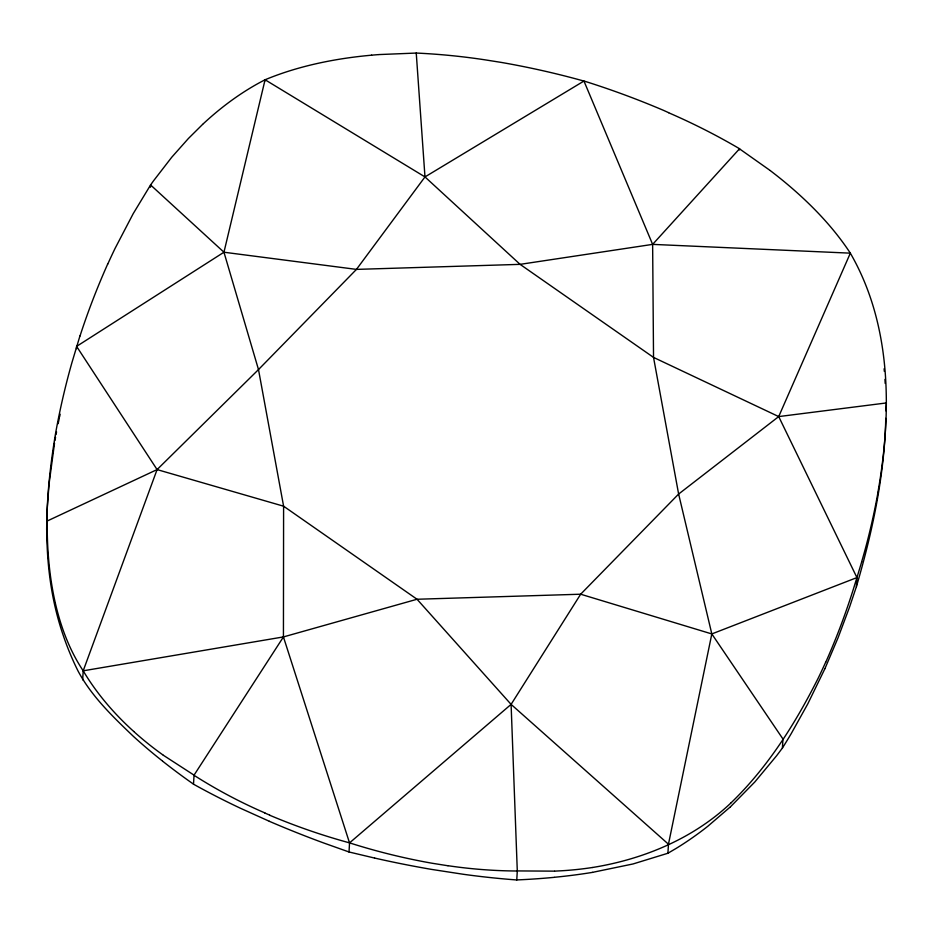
<?xml version="1.0" encoding="UTF-8"?>
<svg xmlns="http://www.w3.org/2000/svg" width="933" height="933" viewBox="0 0 933 933"><rect width="100%" height="100%" fill="white"/><g stroke="black" fill="none" stroke-linecap="round" stroke-linejoin="round"><path stroke-width="1.4" d="M374.576 858.057L349.012 851.981L349.548 842.954L283.434 636.924L283.597 506.199L258.499 369.573L223.955 252.225L265.077 79.76C289.44 69.625 315.191 63.094 341.221 58.931A314.141 217.214 -7.2 0 1 371.602 55.187M162.505 761.048A213.016 83.853 39.8 0 1 133.372 736.347C112.87 716.719 91.749 696.496 78.185 671.282A134.329 63.129 70.1 0 1 63.222 635.338C40.959 570.669 44.341 500.578 55.455 434.09A551.986 398.298 -67.4 0 1 71.864 362.832L79.935 335.985M76.459 348.65L76.599 346.388L223.955 252.225L356.453 269.392L520.089 264.354L652.634 244.376L850.336 253.158C891.913 325.104 891.948 412.584 877.941 492.239M82.664 679.842L83.2 670.815L157.082 469.591L258.499 369.573L356.453 269.392L424.981 176.92L583.988 81.019A587.102 405.482 19.4 0 1 663.736 110.456L668.623 112.66M150.458 187.23L150.586 184.967L153.467 180.909L171.789 157.187L188.396 138.504L202.578 124.427M269.31 821.273L240.259 808.165A286.863 95.866 22 0 1 193.504 784.187L194.052 775.148L283.434 636.924L417.039 599.254L580.664 594.216L711.821 633.939L856.937 577.585L861.684 561.899M265.007 80.891L265.077 79.76L424.981 176.92L520.089 264.354L653.532 357.409L778.705 416.584L886.35 402.951L885.884 410.858M416.211 53.624L416.246 53.053A453.66 310.129 8.2 0 1 485.487 59.91L501.301 62.418A587.102 401.365 8.2 0 1 583.965 81.078L652.634 244.376L653.532 357.409L678.629 494.047L711.821 633.939L782.95 739.006L782.414 748.033L776.653 755.695L754.855 781.936L730.469 806.788M374.588 858.045A359.87 116.462 9 0 0 431.746 869.428L463.491 874.303A286.863 92.834 9 0 0 516.765 879.959L517.29 870.921L511.097 704.38L580.664 594.216L678.629 494.047L778.705 416.584L850.336 253.158C836.073 231.419 818.416 212.083 799.219 194.624A314.141 225.156 35 0 0 775.906 174.961L770.366 170.657M592.548 872.355L633.04 863.958L667.923 853.24L668.46 844.213L711.821 633.939M739.414 149.945L739.484 148.825L770.11 170.459M850.266 254.277L850.336 253.158M824.947 668.611L838.137 637.566L849.601 606.928L856.401 586.612L856.937 577.585L778.705 416.584M48.983 484.868L47.326 507.377A265.24 138.282 -88.1 0 0 46.65 530.049M49.122 483.469L54.511 443.257M54.977 440.516L55.548 437.332M56.038 434.591L56.551 431.862M58.149 423.687L59.28 418.276M59.572 416.934L60.167 414.24M856.401 586.612C871.165 536.428 882.408 484.88 885.254 432.527A265.24 128.124 -73.6 0 0 885.755 418.346M856.937 577.585L853.567 588.501A557.421 438.102 -80.3 0 1 825.705 662.313M825.623 662.29L825.46 662.652A477.591 375.358 -80.3 0 1 818.358 677.836C795.429 723.425 767.672 767.532 730.749 803.126M107.762 264.086L107.948 263.677A477.591 327.903 -54.3 0 1 115.039 248.47L133.197 213.68L150.586 184.967L223.955 252.225M824.935 668.634L807.768 703.902L791.277 733.525A263.584 115.284 -59.7 0 1 782.414 748.033M652.634 244.376L739.484 148.825M730.691 803.185C693.067 838.72 643.117 859.386 592.432 867.503M202.636 124.369C221.366 106.863 242.218 91.469 265.077 79.76M730.411 806.847L707.774 826.3A134.329 53.414 -38.7 0 1 676.087 848.435L667.923 853.24M269.695 815.232A587.102 538.539 33.5 0 0 349.56 842.872L511.097 704.38L668.46 844.213M511.097 704.38L417.039 599.254L283.597 506.199L157.082 469.591L47.186 521.022C47.023 548.522 49.192 576.151 55.315 603.01M55.327 603.091C60.82 626.976 69.555 650.359 83.2 670.815L283.434 636.924M592.35 867.515L592.21 867.538A314.141 290.35 -17.1 0 1 561.818 870.757L554.832 871.13M371.602 55.175L378.6 54.592M378.926 54.569L416.246 53.053L424.981 176.92M554.505 871.142L517.29 870.921M447.945 865.754L432.131 863.247A587.102 542.668 12.7 0 1 349.572 842.872M349.012 851.981L323.821 843.024A359.87 120.264 22 0 1 269.334 821.308M264.809 812.993L269.695 815.115M194.052 775.148L163.322 755.24M163.065 755.054L157.502 750.983A314.141 282.396 59.9 0 1 134.154 731.869L133.746 731.484M133.722 731.46C114.129 713.768 96.705 693.534 83.2 670.815M76.599 346.388L157.082 469.591M884.122 368.768L884.344 371.416M884.95 379.393L885.184 383.416M554.389 877.323A269.59 95.924 -8.9 0 1 516.765 879.924M517.29 871.002A453.66 419.325 12.7 0 1 447.957 865.696M592.513 872.378A213.016 75.795 -8.9 0 1 554.727 877.253M878 492.286A551.986 414.509 85.3 0 1 861.637 561.876M668.588 112.73A462.255 319.249 19.4 0 1 739.554 148.744M80.005 335.985A557.421 382.705 -54.3 0 1 107.68 264.062M264.844 812.9A462.255 424.014 33.5 0 1 193.982 775.265M193.528 784.163A269.59 106.129 39.8 0 1 162.75 761.293"/></g></svg>
